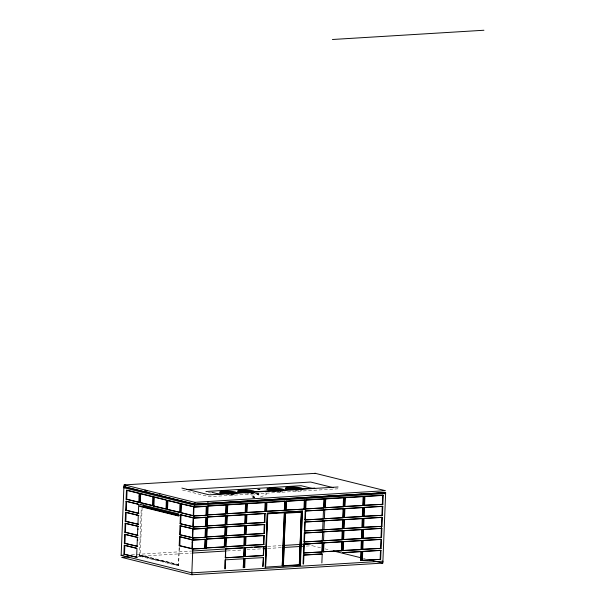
<?xml version="1.0" encoding="UTF-8"?>
<svg xmlns="http://www.w3.org/2000/svg" width="605" height="605" viewBox="0 0 605 605"><rect width="100%" height="100%" fill="white"/><g stroke="black" fill="none" stroke-linecap="round" stroke-linejoin="round"><path stroke-width="0.45" stroke-dasharray="3.02 2.27" d="M179.33 547.495L178.626 565.146L139.354 555.572L141.252 508.208M142.107 507.822L140.209 555.103L178.452 564.571L179.163 546.958M178.15 565.176L178.172 564.639L139.377 555.035L139.218 556.093L178.014 565.698L178.573 565.289L139.354 555.572M251.952 492.992L251.93 493.529L250.954 493.627M252.262 492.931L252.24 493.461L252.618 492.856M279.782 491.351L279.76 491.888L278.807 491.925M280.228 491.305L280.206 491.842L281.181 491.736L279.374 491.593M320.552 547.767L312.354 545.733L312.407 544.424M254.312 497.605L253.245 496.161L253.283 497.613M254.138 497.681C253.366 495.964 253.85 495.775 254.334 497.605M256.966 494.55L257.473 493.869L258.902 493.703L258.637 495.041L256.943 494.557L258.637 495.041M257.14 494.633L257.473 493.869M258.418 494.95L259.121 493.907M253.366 496.274L253.661 497.597M256.966 493.09L251.96 495.147L252.338 497.189L253.934 497.582M260.452 497L266.283 494.603L265.905 492.561M253.487 496.221L252.996 496.765L253.457 497.673M253.245 496.161C254.69 494.754 253.185 497.703 254.932 497.597M258.743 494.187L257.095 494.149M178.172 564.639L178.014 565.698M234.029 494.618L231.291 494.572M337.983 488.817L209.148 496.682L181.803 489.914M131.497 554.724L191.755 551.049M267.675 546.413L282.074 545.536M137.713 556.396L191.414 553.121M227.215 550.936L243.225 549.953M246.999 549.726L262.071 548.803M267.72 548.463L281.854 547.601M306.349 546.103L312.354 545.733M294.718 490.814L296.647 490.821M229.59 494.829L230.876 494.837M230.815 494.618L232.607 494.761L229.809 494.656M250.825 493.241L252.603 493.385M251.325 493.075L253.124 493.226L251.135 493.166M139.377 555.035L139.793 555.541L139.218 556.093M208.392 492.402L210.956 493.037M325.112 548.894L329.672 550.021M363.393 558.37L365.216 558.823M252.466 493.067A8.281 1.195 2.3 0 1 250.924 493.226M234.543 494.693A8.281 1.195 2.3 0 1 229.023 494.928M254.13 493.098A8.281 1.195 2.3 0 1 250.901 493.763M249.018 493.839A8.281 1.195 2.3 0 1 246.923 493.839M282.8 491.593A8.281 1.195 2.3 0 1 280.153 491.978M301.993 490.179A8.281 1.195 2.3 0 1 300.314 490.685M298.772 490.836A8.281 1.195 2.3 0 1 292.638 490.829"/><path stroke-width="0.91" d="M369.768 559.95L382.821 563.187L385.657 492.599L194.757 504.154L124.388 486.73L124.464 484.9L194.825 502.324L385.4 490.693L315.031 473.269M123.896 554.256L124.259 545.309L124.857 545.271L124.501 554.218L137.206 557.364L123.896 554.256L124.501 554.218M124.343 543.252L137.645 546.36L124.343 543.252L124.698 534.298L138.008 537.406M137.849 526.441L137.486 535.387L124.781 532.241L125.144 523.295L138.447 526.403L125.144 523.295M125.227 521.23L138.53 524.338L125.227 521.23L125.583 512.284L137.486 515.044L136.889 515.082M126.029 501.273L138.734 504.419L138.371 513.365L125.666 510.219L126.029 501.273L137.932 504.033L137.327 504.071M126.468 490.262L139.173 493.408L138.817 502.354L126.112 499.216L126.468 490.262L127.073 490.231L126.71 499.178L138.507 502.097M124.94 543.214L125.303 534.26M138.091 535.349L125.386 532.203L125.742 523.257M125.825 521.192L126.188 512.246M138.976 513.327L126.271 510.181L126.626 501.235M136.601 557.402L136.964 548.455L124.259 545.309M137.048 546.391L137.403 537.444L124.698 534.298M137.932 524.376L138.288 515.43L125.583 512.284M139.717 502.581L140.073 493.635L140.678 493.597L140.315 502.543L153.02 505.689L139.717 502.581L140.315 502.543M139.891 506.423L139.982 504.29L178.77 513.902L178.687 516.035L139.891 506.423L143.718 506.196L178.906 514.908M143.718 506.196L143.778 504.774M144.996 491.835L145.071 490.005M146.886 492.296L146.962 490.473M152.422 505.727L152.778 496.781L140.073 493.635M153.322 505.946L153.678 497L166.383 500.146L166.027 509.092L153.322 505.946L165.717 508.835M153.92 505.916L154.283 496.962L166.08 499.889M159.728 495.48L159.803 493.65M166.927 509.319L180.23 512.427L166.927 509.319L167.282 500.373L179.685 503.254M167.524 509.281L167.887 500.335M179.632 512.465L179.987 503.519L167.282 500.373M179.201 545.71L179.564 536.764L180.161 536.726L179.806 545.68L192.511 548.826L179.201 545.71L179.806 545.68M179.647 534.707L192.95 537.815L179.647 534.707L180.003 525.76L193.313 528.868L180.003 525.76M180.086 523.696L193.388 526.804L180.086 523.696L180.449 514.749L191.936 517.411M193.592 506.884L193.237 515.831L180.532 512.685L180.887 503.738L194.19 506.846L180.887 503.738M180.245 534.669L180.608 525.722M180.691 523.658L181.046 514.711M192.927 515.573L181.129 512.647L181.492 503.7M191.906 548.856L192.269 539.91L179.564 536.764M192.352 537.853L192.708 528.906M192.791 526.842L193.154 517.895L180.449 514.749M192.299 548.954L192.662 540.008L204.966 539.259L205.473 539.38L205.11 548.334L192.299 548.954L205.11 548.334M192.745 537.951L193.101 528.997L205.413 528.248L205.912 528.377L205.556 537.323L192.745 537.951L205.556 537.323M193.184 526.94L193.547 517.993L205.851 517.237L206.358 517.366L205.995 526.312L193.184 526.94L205.995 526.312M193.63 515.929L193.986 506.982L206.297 506.234L206.797 506.355L206.441 515.301L193.63 515.929L206.441 515.301M192.806 549.083L191.845 572.859L382.904 561.183L382.534 563.111L191.876 574.75L121.703 557.371L129.236 556.91M205.473 539.38L193.169 540.136L193.252 538.072M205.912 528.377L193.608 529.125L193.691 527.061M206.358 517.366L194.054 518.114L194.137 516.057M206.797 506.355L194.492 507.103L194.606 504.26L123.912 486.76L124.388 486.73M191.876 574.75L191.861 572.875L121.068 555.322M194.825 502.324L194.749 504.252M204.611 548.206L204.966 539.259M205.05 537.195L205.413 528.248M205.496 526.191L205.851 517.237M205.934 515.18L206.297 506.234M205.95 547.911L206.305 538.964L224.614 537.845L225.113 537.974L224.757 546.92L205.95 547.911L224.757 546.92M206.388 536.9L206.751 527.953L225.052 526.834L225.559 526.963L225.196 535.909L206.388 536.9L225.196 535.909M206.834 525.896L207.19 516.942L225.491 515.831L225.998 515.952L225.642 524.898L206.834 525.896L225.642 524.898M207.273 514.885L207.636 505.939L225.937 504.82L226.444 504.941L226.081 513.895L207.273 514.885L226.081 513.895M207.87 503.352L207.938 501.522M206.456 548.039L206.812 539.085L206.305 538.964M206.895 537.028L207.258 528.082L206.751 527.953M207.341 526.017L207.696 517.071L207.19 516.942M207.78 515.006L208.143 506.06L207.636 505.939M221.029 492.992L221.392 492.387L221.377 492.924L229.393 493.506M224.251 546.791L224.614 537.845M224.697 535.788L225.052 526.834M225.136 524.777L225.491 515.831M225.574 513.766L225.937 504.82M225.544 546.716L225.907 537.769L244.208 536.65L244.715 536.771L244.352 545.725L225.544 546.716L244.352 545.725M225.99 535.705L226.346 526.758L244.647 525.639L245.154 525.768L244.798 534.714L225.99 535.705L244.798 534.714M226.429 524.694L226.792 515.747L245.093 514.628L245.6 514.757L245.237 523.703L226.429 524.694L245.237 523.703M226.875 513.69L227.23 504.736L245.532 503.625L246.038 503.746L245.683 512.692L226.875 513.69L245.683 512.692M224.863 568.783L225.219 559.837L243.83 558.793L243.467 567.74M225.302 557.772L225.665 548.826L244.269 547.782L243.913 556.729L225.302 557.772L243.913 556.729M225.166 568.859L225.219 559.837M225.612 557.848L225.665 548.826M226.051 546.837L226.414 537.89L225.907 537.769M226.497 535.833L226.852 526.879L226.346 526.758M226.935 524.822L227.298 515.876L226.792 515.747M227.382 513.811L227.737 504.865L227.23 504.736M232.743 493.022L232.766 492.485L228.365 492.092L233.311 492.591L232.766 492.485M234.755 493.468L234.778 492.931L235.111 493.567M239.633 491.759L239.966 491.162L251.635 492.13M239.943 491.691L239.966 491.162M240.321 491.653L240.881 491.063L253.457 492.205M240.858 491.6L240.881 491.063M243.845 545.597L244.208 536.65M244.291 534.586L244.647 525.639M244.73 523.582L245.093 514.628M245.176 512.571L245.532 503.625M243.165 567.664L243.83 558.793M243.603 556.653L244.269 547.782M245.146 545.521L245.501 536.567L263.803 535.455L264.309 535.576L263.954 544.523L245.146 545.521L263.954 544.523M245.585 534.51L245.948 525.563L264.249 524.444L264.756 524.573L264.393 533.519L245.585 534.51L264.393 533.519M246.031 523.499L246.386 514.553L264.688 513.433L265.194 513.562L264.839 522.508L246.031 523.499L264.839 522.508M246.469 512.488L246.832 503.541L265.134 502.43L265.64 502.551L265.277 511.497L246.469 512.488L265.277 511.497M244.458 567.588L244.821 558.634L263.425 557.598L263.069 566.545M244.904 556.577L245.259 547.631L263.871 546.587L263.508 555.534L244.904 556.577L263.508 555.534M247.528 491.6L247.551 491.071L246.265 490.995L251.211 491.494L247.551 491.071M244.768 567.664L244.821 558.634M245.207 556.653L245.259 547.631M245.653 545.642L246.008 536.695L245.501 536.567M246.091 534.631L246.454 525.684L245.948 525.563M246.537 523.627L246.893 514.681L246.386 514.553M246.976 512.616L247.339 503.67L246.832 503.541M252.315 492.273L251.884 491.623M252.656 492.372L252.678 491.842L242.771 490.958M263.447 544.402L263.803 535.455M263.886 533.391L264.249 524.444M264.332 522.38L264.688 513.433M264.771 511.376L265.134 502.43M262.759 566.469L263.425 557.598M263.205 555.458L263.871 546.587M266.071 511.293L266.427 502.347L284.728 501.227L285.235 501.356L284.879 510.302L266.071 511.293L284.879 510.302M266.571 511.422L266.934 502.475L266.427 502.347M265.156 567.626L267.342 513.214L302.303 511.081L300.428 565.569M265.466 567.702L267.342 513.214M268.885 489.974L269.217 489.377L280.886 490.345M269.195 489.906L269.217 489.377M269.58 489.868L270.132 489.279L281.817 490.337A8.281 1.195 2.3 0 0 282.928 489.233L281.87 488.916A8.281 1.195 2.3 0 0 271.191 488.174A8.281 1.195 2.3 0 0 267.569 489.521L278.61 490.693M270.11 489.816L270.132 489.279M270.616 489.763L270.639 489.226L271.463 489.195L282.58 490.337L270.639 489.226M276.787 489.816L276.803 489.286L275.517 489.211L280.463 489.71L276.803 489.286M281.113 490.368L281.136 489.838L281.567 490.489M281.907 490.587L281.93 490.05L272.031 489.173M282.248 565.849L284.358 513.342M284.373 510.181L284.728 501.227M283.412 565.781L285.371 513.161L283.253 565.743L299.278 564.767L301.396 512.185L299.437 564.805M285.666 510.098L286.029 501.152L304.33 500.033L304.837 500.161L304.474 509.108L285.666 510.098L304.474 509.108M286.173 510.227L286.528 501.273L286.029 501.152M287.814 488.772L287.836 488.235L298.673 489.211M288.192 488.734L288.751 488.144L299.528 489.12M288.729 488.681L288.751 488.144M289.235 488.628L289.258 488.091L290.075 488.061L301.048 489.112M290.06 488.59L290.075 488.061M290.619 488.568L290.642 488.038L291.376 488.023L300.897 489.022L290.642 488.038M292.896 488.56L292.918 488.023L292.185 488.023L300.209 488.817L300.186 489.347M294.113 488.606L294.128 488.076L299.082 488.575L294.128 488.076M295.399 488.681L295.421 488.144M299.732 489.233L299.747 488.704L292.918 488.023M300.118 565.493L302.303 511.081M303.967 508.979L304.33 500.033M303.052 563.951L303.415 554.997L321.716 553.885L322.223 554.006L321.86 562.952M303.498 552.94L303.854 543.993L322.155 542.874L322.662 542.995L322.306 551.949L303.498 552.94L322.306 551.949M303.937 541.929L322.745 540.938L303.937 541.929L304.3 532.982L323.108 531.992L304.3 532.982M304.383 530.918L323.183 529.927L304.383 530.918L304.738 521.971L323.546 520.981L304.738 521.971M304.822 519.914L323.63 518.916L304.822 519.914L305.185 510.96L323.985 509.97L305.185 510.96M305.268 508.903L305.623 499.957L323.925 498.838L324.431 498.959L324.068 507.913L305.268 508.903L324.068 507.913M303.559 564.072L303.922 555.125L303.415 554.997M303.997 553.061L304.36 544.114L303.854 543.993M304.444 542.057L304.799 533.103M304.882 531.046L305.245 522.1M305.328 520.035L305.684 511.089M305.767 509.024L306.13 500.078L305.623 499.957M321.799 551.82L322.155 542.874M322.238 540.809L322.601 531.863M322.684 529.806L323.04 520.852M323.123 518.795L323.486 509.849M323.569 507.784L323.925 498.838M323.093 551.745L323.456 542.791L341.757 541.679L342.264 541.8L341.901 550.747L323.093 551.745L341.901 550.747M323.539 540.734L323.894 531.787L342.196 530.668L342.702 530.797L342.339 539.743L323.539 540.734L342.339 539.743M323.977 529.723L324.34 520.776L342.642 519.657L343.141 519.786L342.785 528.732L323.977 529.723L342.785 528.732M324.424 518.712L324.779 509.765L343.08 508.654L343.587 508.775L343.224 517.721L324.424 518.712L343.224 517.721M324.862 507.708L325.225 498.754L343.527 497.643L344.026 497.764L343.67 506.71L324.862 507.708L343.67 506.71M323.599 551.866L323.955 542.919L323.456 542.791M325.369 507.829L325.724 498.883L325.225 498.754M341.394 550.626L341.757 541.679M341.84 539.615L342.196 530.668M342.279 528.604L342.642 519.657M342.725 517.6L343.08 508.654M343.164 506.589L343.527 497.643M342.695 550.542L343.05 541.596L361.351 540.484L361.858 540.605L361.495 549.552L342.695 550.542L361.495 549.552M343.133 539.539L343.496 530.593L361.798 529.473L362.297 529.594L361.941 538.548L343.133 539.539L361.941 538.548M343.579 528.528L343.935 519.582L362.236 518.462L362.743 518.591L362.38 527.537L343.579 528.528L362.38 527.537M344.018 517.517L344.381 508.571L362.682 507.451L363.181 507.58L362.826 516.526L344.018 517.517L362.826 516.526M344.464 506.506L344.82 497.56L363.121 496.448L363.628 496.569L363.265 505.515L344.464 506.506L363.265 505.515M343.194 550.671L343.557 541.725L343.05 541.596M343.64 539.66L343.995 530.714L343.496 530.593M344.079 528.649L344.442 519.703L343.935 519.582M344.525 517.646L344.88 508.699L344.381 508.571M344.963 506.635L345.326 497.688L344.82 497.56M360.55 560.434L360.913 551.488L342.611 552.607M360.996 549.431L361.351 540.484M361.435 538.42L361.798 529.473M361.881 527.409L362.236 518.462M362.319 516.398L362.682 507.451M362.766 505.394L363.121 496.448M361.056 560.563L361.419 551.616L360.913 551.488M361.851 560.359L362.206 551.412L380.507 550.293L381.014 550.421L380.651 559.368L361.851 560.359L380.651 559.368M362.289 549.348L362.652 540.401L380.953 539.282L381.452 539.41L381.097 548.357L362.289 549.348L381.097 548.357M362.735 538.344L363.091 529.39L381.392 528.278L381.899 528.399L381.536 537.346L362.735 538.344L381.536 537.346M363.174 527.333L363.537 518.387L381.838 517.267L382.337 517.388L381.982 526.342L363.174 527.333L381.982 526.342M363.62 516.322L363.976 507.376L382.277 506.256L382.784 506.385L382.421 515.331L363.62 516.322L382.421 515.331M364.059 505.311L364.414 496.365L382.723 495.245L383.222 495.374L382.867 504.32L364.059 505.311L382.867 504.32M362.35 560.487L362.713 551.533L362.206 551.412M362.796 549.476L363.151 540.53L362.652 540.401M363.234 538.465L363.597 529.519L363.091 529.39M363.681 527.454L364.036 518.508L363.537 518.387M364.119 516.451L364.482 507.497L363.976 507.376M364.565 505.44L364.921 496.493L364.414 496.365M380.152 559.239L380.507 550.293M380.59 548.236L380.953 539.282M381.037 537.225L381.838 517.267M381.921 515.203L382.277 506.256M382.36 504.199L382.723 495.245M235.617 493.393L222.443 492.213L222.98 492.16M194.666 504.835L194.568 505.251L123.866 487.751M238.725 491.472L249.358 492.478M267.781 489.785L278.799 490.602M268.552 489.513L278.981 490.519M287.836 488.235L298.605 489.286M332.395 39.499L483.932 30.25M315.349 473.344L123.98 484.93L121.159 555.337L123.072 555.246M186.476 489.627L310.645 482.049L333.431 487.69M205.919 491.502L301.071 485.694L312.18 488.439M139.067 496.1L139.664 496.062M152.778 496.781L153.383 496.743L127.98 490.451M126.112 499.216L126.71 499.178M314.781 488.122L218.685 493.99L211.848 492.296M338.059 486.987L209.217 494.852L181.878 488.084M166.277 502.838L166.874 502.8M194.606 504.26L385.657 492.599M197.548 504.275L203.189 503.935M207.893 503.647L213.527 503.299M217.286 503.073L222.92 502.732M227.616 502.445L232.305 502.158M237.001 501.87L242.635 501.522M247.332 501.242L252.966 500.895M256.717 500.668L262.351 500.32M267.047 500.033L272.681 499.692M277.377 499.405L282.074 499.117M286.762 498.83L292.397 498.49M297.093 498.202L301.789 497.915M306.485 497.628L312.112 497.287M316.808 497L322.442 496.652M326.201 496.425L331.835 496.077M336.524 495.798L341.22 495.51M346.854 495.162L351.55 494.875M356.247 494.587L361.881 494.247M366.57 493.96L372.204 493.62M375.962 493.385L381.596 493.045M194.568 505.251L385.619 493.589A1.512 0.862 86.5 0 1 385.355 492.81M125.666 510.219L126.271 510.181M208.143 506.06L226.444 504.941M227.737 504.865L246.038 503.746M247.339 503.67L265.64 502.551M266.934 502.475L285.235 501.356M286.528 501.273L304.837 500.161M306.13 500.078L324.431 498.959M325.724 498.883L344.026 497.764M345.326 497.688L363.628 496.569M364.921 496.493L383.222 495.374M180.532 512.685L181.129 512.647M138.288 515.43L138.893 515.392M267.652 513.29L302.613 511.157M207.696 517.071L225.998 515.952M227.298 515.876L245.6 514.757M246.893 514.681L265.194 513.562M343.587 508.775L324.779 509.765M344.88 508.699L363.181 507.58M364.482 507.497L382.784 506.385M285.522 513.199L301.547 512.223M137.743 529.133L138.341 529.095M124.781 532.241L125.386 532.203M207.258 528.082L225.559 526.963M226.852 526.879L245.154 525.768M246.454 525.684L264.756 524.573M343.141 519.786L324.34 520.776M344.442 519.703L362.743 518.591M364.036 518.508L382.337 517.388M137.297 540.136L137.902 540.099M192.269 539.91L192.866 539.872L181.069 536.953M206.812 539.085L225.113 537.974M226.414 537.89L244.715 536.771M246.008 536.695L264.309 535.576M342.702 530.797L323.894 531.787M343.995 530.714L362.297 529.594M363.597 529.519L381.899 528.399M192.156 542.602L192.761 542.564M304.36 544.114L322.662 542.995M323.955 542.919L342.264 541.8M343.557 541.725L361.858 540.605M363.151 540.53L381.452 539.41M192.541 550.996L232.925 548.531M234.8 548.417L242.56 547.948M244.193 547.843L251.967 547.374M254.523 547.215L266.729 546.474M282.694 545.498L310.463 543.804M192.352 553.061L226.27 550.989M263.009 548.75L266.782 548.516M282.792 547.54L304.459 546.217M303.922 555.125L322.223 554.006M343.111 552.736L361.419 551.616M362.713 551.533L381.014 550.421M274.299 489.158L273.566 489.158L281.59 489.952M245.048 490.95L244.314 490.942L252.338 491.736M226.414 492.039L234.438 492.833L224.871 492.046L235.126 493.037M286.263 488.991L288.071 489.135M289.878 489.279L296.208 489.785M289.44 489.498L292.132 489.717M289.145 489.596L290.99 489.74M268.552 490.194L270.359 490.337M272.167 490.489L278.497 490.988M271.721 490.708L274.413 490.92M238.393 491.91L249.237 492.772M242.469 492.493L246.054 492.78M221.4 493.075L225.015 493.362M226.822 493.506L228.629 493.65M226.141 493.831L229.045 493.945M286.278 488.749L297.826 489.71M286.271 488.863L297.357 489.778M289.16 489.362L293.561 489.732M268.582 490.073L278.746 490.912M272.303 490.647L275.827 490.942M238.415 491.676L249.071 492.561M238.408 491.782L248.564 492.621M243.051 492.432L247.453 492.803M221.43 492.954L228.819 493.567M221.634 493.234L223.396 493.377M226.913 493.672L228.675 493.816M298.31 489.543L286.399 488.651L298.129 489.634M230.739 493.408L220.628 492.659L228.751 493.347M298.704 489.377L286.823 488.447L298.499 489.46M249.063 492.145L238.952 491.366L248.829 492.22M221.052 492.462L232.94 493.393M268.907 489.437L279.064 490.337M239.656 491.222L250.735 492.205M233.757 493.385L221.755 492.319L234.71 493.385M289.258 488.091L300.277 489.112M299.747 488.704L300.209 488.817M278.663 501.598L279.17 501.727M193.986 506.982L194.492 507.103M333.317 550.928L362.478 558.15M193.547 517.993L194.054 518.114M141.804 506.309L178.793 515.468M141.328 506.34L179.224 515.717M193.101 528.997L193.608 529.125M192.662 540.008L193.169 540.136M125.764 545.498L136.654 548.198M124.759 486.821A1.558 1.512 52.7 0 1 123.859 487.721M267.024 489.8A8.281 1.195 2.3 0 1 273.157 489.052A8.281 1.195 2.3 0 1 281.832 489.831L282.89 490.148A8.281 1.195 2.3 0 1 283.427 490.473M278.33 490.61A8.281 1.195 2.3 0 1 268.628 489.831M285.636 488.666A8.281 1.195 2.3 0 1 291.776 487.917A8.281 1.195 2.3 0 1 300.443 488.696L301.502 489.014A8.281 1.195 2.3 0 0 301.54 488.099L300.481 487.781A8.281 1.195 2.3 0 0 289.81 487.04A8.281 1.195 2.3 0 0 286.188 488.386L287.246 488.696A8.281 1.195 2.3 0 0 298.825 489.392M237.773 491.585A8.281 1.195 2.3 0 1 243.906 490.836A8.281 1.195 2.3 0 1 252.58 491.615L253.639 491.933A8.281 1.195 2.3 0 1 254.176 492.258M252.504 492.16A8.281 1.195 2.3 0 0 253.677 491.018L252.618 490.708A8.281 1.195 2.3 0 0 241.94 489.959A8.281 1.195 2.3 0 0 238.317 491.305L239.376 491.623A8.281 1.195 2.3 0 0 249.078 492.394M219.865 492.674A8.281 1.195 2.3 0 1 226.005 491.933A8.281 1.195 2.3 0 1 234.679 492.712L235.738 493.022A8.281 1.195 2.3 0 1 236.275 493.347M233.061 493.408A8.281 1.195 2.3 0 0 235.776 492.115L234.717 491.797A8.281 1.195 2.3 0 0 224.039 491.056A8.281 1.195 2.3 0 0 220.417 492.402L221.475 492.712A8.281 1.195 2.3 0 0 229.083 493.483M247.105 491.472A8.281 1.195 2.3 0 1 248.511 491.57M288.842 488.537A8.281 1.195 2.3 0 1 290.725 488.454M292.82 488.462A8.281 1.195 2.3 0 1 294.975 488.553M124.774 484.976L124.728 486.813L124.796 484.983M267.765 513.804L265.618 567.104L282.255 566.091L284.395 512.783L267.765 513.804M284.978 512.753L282.837 566.053L299.475 565.04L301.615 511.732L284.978 512.753M258.048 489.445L259.81 489.407L258.048 489.445M242.212 490.98L241.387 491.018L253.329 492.122L242.212 490.98M224.311 492.077L223.487 492.107L235.428 493.219L224.311 492.077"/></g></svg>
